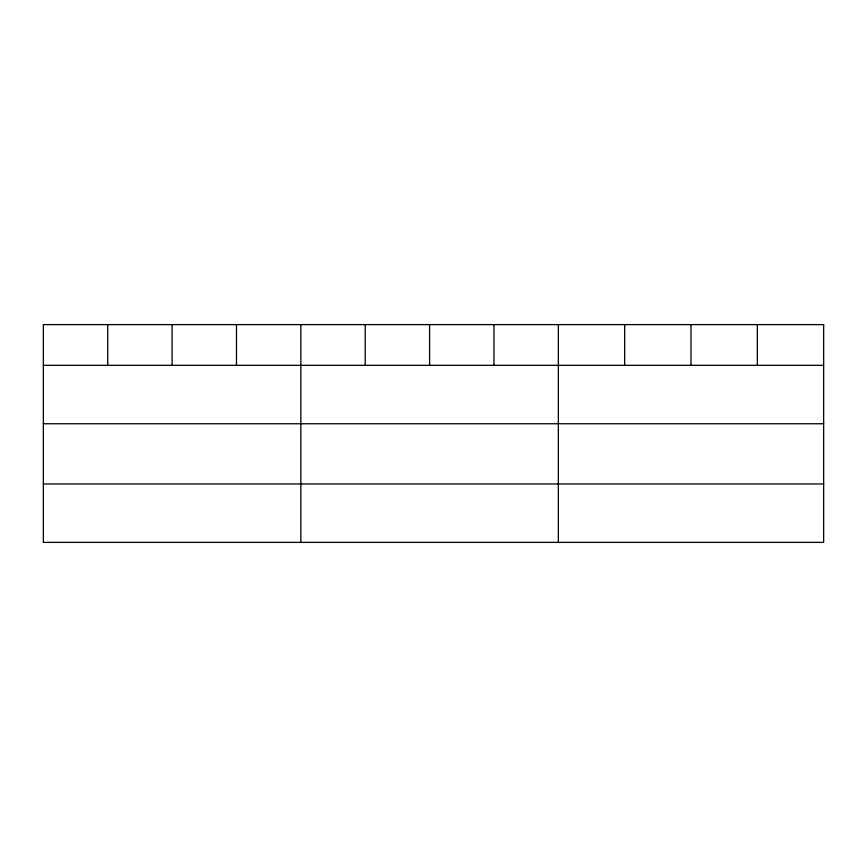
<?xml version="1.0" encoding="UTF-8"?>
<svg xmlns="http://www.w3.org/2000/svg" width="867" height="867" viewBox="0 0 867 867"><rect width="100%" height="100%" fill="white"/><g stroke="black" fill="none" stroke-linecap="round" stroke-linejoin="round"><path stroke-width="1.3" d="M43.35 365.321L823.65 365.321M43.35 423.757L823.65 423.757M43.35 483.959L823.65 483.959M757.324 324.616L757.324 365.321M690.999 324.616L690.999 365.321M624.673 324.616L624.673 365.321M558.348 324.616L558.348 542.384M493.973 324.616L493.973 365.321M429.598 324.616L429.598 365.321M365.224 324.616L365.224 365.321M300.849 324.616L300.849 542.384M236.474 324.616L236.474 365.321M172.1 324.616L172.1 365.321M107.725 324.616L107.725 365.321M823.65 324.616L43.35 324.616L43.35 542.384L823.65 542.384L823.65 324.616"/></g></svg>
